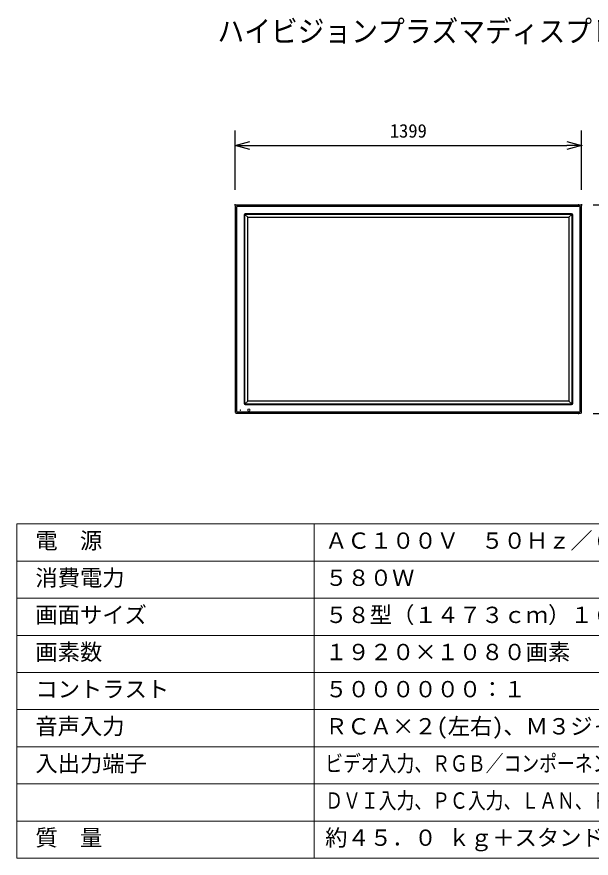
# Model space of a CAD drawing. Units: millimetres, scale not verified. Extents: x -63 to 62, y -56 to 57.
# Drawn here: x -62.5 to 14.8, y -56.5 to 56.8 of the extents above; entities that cross this region are included whole.
import ezdxf
from ezdxf.enums import TextEntityAlignment as Align

# ---------------------------------------------------------------- set-up
doc = ezdxf.new("R2010")
doc.units = ezdxf.units.MM
doc.header["$LTSCALE"] = 0.125
doc.header["$PDMODE"] = 32
doc.header["$PDSIZE"] = 0.0625
for name, color, linetype, lineweight in [('0-0_0', 7, 'Continuous', 25), ('0-1_WAKU', 1, 'Continuous', 18), ('0-5_GAIKEI', 1, 'Continuous', 18), ('0-6_SUNPO', 7, 'Continuous', 25)]:
    doc.layers.add(name, color=color, linetype=linetype, lineweight=lineweight)
doc.layers.add('0-2_MOJI1', color=7, linetype='Continuous')
doc.layers.add('0-4_DEFPOINTS', color=7, linetype='Continuous')
doc.styles.add('ＭＳ ゴシック', font='')
doc.styles.get('ＭＳ ゴシック').set_extended_font_data('MS Gothic')

# ---------------------------------------------------------------- blocks, each defined once
blk = doc.blocks.new('_OPEN30')
at = {"layer": '0-0_0'}
blk.add_line((0, 0), (-1, 0), dxfattribs=at)
blk.add_lwpolyline([(-1, 0.26795), (0, 0), (-1, -0.26795)], dxfattribs=at)
blk = doc.blocks.new('D6')
at = {"layer": '0-4_DEFPOINTS'}
for p in [(14.521, 35.5211), (22.521, 35.5211), (14.521, 7.4261)]:
    blk.add_point(p, dxfattribs=at)
at = {"layer": '0-6_SUNPO'}
for p, q in [((16.521, 35.5211), (24.521, 35.5211)), ((22.521, 9.4261), (22.521, 33.5211)), ((16.521, 7.4261), (24.521, 7.4261))]:
    blk.add_line(p, q, dxfattribs=at)
at = {"layer": '0-6_SUNPO', "xscale": 2, "yscale": 2}
for p, rotation in [((22.521, 35.5211), 90), ((22.521, 7.4261), 270)]:
    blk.add_blockref('_OPEN30', p, dxfattribs=dict(at, rotation=rotation))
at = {"layer": '0-6_SUNPO', "style": 'ＭＳ ゴシック'}
blk.add_text('843', height=1.833, rotation=90, dxfattribs=at).set_placement((22.021, 19.5986), align=Align.BOTTOM_LEFT)
blk = doc.blocks.new('D5')
at = {"layer": '0-4_DEFPOINTS'}
for p in [(14.9608, 43.5208), (-31.6725, 35.5208), (14.9608, 35.5208)]:
    blk.add_point(p, dxfattribs=at)
at = {"layer": '0-6_SUNPO'}
for p, q in [((-31.6725, 37.5208), (-31.6725, 45.5208)), ((14.9608, 37.5208), (14.9608, 45.5208)), ((-29.6725, 43.5208), (12.9608, 43.5208))]:
    blk.add_line(p, q, dxfattribs=at)
at = {"layer": '0-6_SUNPO', "xscale": 2, "yscale": 2, "rotation": 180}
blk.add_blockref('_OPEN30', (-31.6725, 43.5208), dxfattribs=at)
at = {"layer": '0-6_SUNPO', "xscale": 2, "yscale": 2}
blk.add_blockref('_OPEN30', (14.9608, 43.5208), dxfattribs=at)
at = {"layer": '0-6_SUNPO', "style": 'ＭＳ ゴシック'}
blk.add_text('1399', height=1.833, dxfattribs=at).set_placement((-10.8559, 44.0208), align=Align.BOTTOM_LEFT)

msp = doc.modelspace()

# ---------------------------------------------------------------- linework, layer by layer
at = {"layer": '0-1_WAKU', "color": 4}
for p, q in [((-62.513, -11.4974), (62.487, -11.4974)), ((-62.513, -11.4974), (-62.513, -56.4974)), ((-22.513, -11.4974), (-22.513, -56.4974)), ((62.487, -56.4974), (-62.513, -56.4974))]:
    msp.add_line(p, q, dxfattribs=at)
at = {"layer": '0-1_WAKU'}
for p, q in [((-62.513, -16.4974), (62.487, -16.4974)), ((-62.513, -21.4974), (62.487, -21.4974)), ((-62.513, -26.4974), (62.487, -26.4974)), ((-62.513, -31.4974), (62.487, -31.4974)), ((-62.513, -36.4974), (62.487, -36.4974)), ((-62.513, -41.4974), (62.487, -41.4974)), ((-62.513, -46.4974), (62.487, -46.4974)), ((-62.513, -51.4974), (62.487, -51.4974))]:
    msp.add_line(p, q, dxfattribs=at)
at = {"layer": '0-5_GAIKEI', "color": 7}
for p, q in [((-33.1337, 31.346), (-33.1337, 3.5123)), ((-33.0006, 31.4791), (13.3665, 31.4791)), ((13.4996, 31.346), (13.4996, 3.5123)), ((-33.0006, 3.3791), (13.3665, 3.3791))]:
    msp.add_line(p, q, dxfattribs=at)
at = {"layer": '0-5_GAIKEI'}
for p, q in [((-33.1337, 31.346), (-33.0434, 31.2557)), ((-33.0434, 3.6012), (-33.0434, 31.2571)), ((-33.0434, 31.2571), (-32.8922, 31.1058)), ((-32.9103, 31.3889), (-33.0006, 31.4791)), ((-32.9116, 31.3889), (13.2775, 31.3889)), ((-32.7604, 31.2377), (-32.9116, 31.3889)), ((-32.8922, 31.1058), (-32.8922, 3.7525)), ((13.1263, 31.2377), (-32.7604, 31.2377)), ((13.1263, 31.2377), (13.2775, 31.3889)), ((13.4094, 31.2571), (13.2581, 31.1058)), ((13.2581, 31.1058), (13.2581, 3.7525)), ((13.2762, 31.3889), (13.3665, 31.4791)), ((13.4996, 31.346), (13.4094, 31.2557)), ((13.4094, 3.6012), (13.4094, 31.2571)), ((-31.928, 30.1487), (-31.928, 4.7096)), ((-31.8223, 4.7141), (-31.8223, 30.1442)), ((-31.8084, 30.1789), (-31.4276, 29.7981)), ((12.1441, 30.2985), (-31.7782, 30.2985)), ((-31.7737, 30.1928), (12.1397, 30.1928)), ((-31.4555, 29.7294), (-31.4555, 5.1289)), ((-31.4154, 29.7196), (-31.4154, 5.1387)), ((11.7249, 29.826), (-31.359, 29.826)), ((-31.3492, 29.7858), (11.7151, 29.7858)), ((11.7813, 29.7196), (11.7813, 5.1387)), ((12.1744, 30.1789), (11.7935, 29.7981)), ((11.8215, 29.7294), (11.8215, 5.1289)), ((12.1883, 4.7141), (12.1883, 30.1442)), ((12.2939, 30.1487), (12.2939, 4.7096)), ((-31.4276, 5.0602), (-31.8084, 4.6794)), ((-31.7782, 4.5598), (12.1441, 4.5598)), ((12.1397, 4.6655), (-31.7737, 4.6655)), ((-31.359, 5.0323), (11.7249, 5.0323)), ((-31.3492, 5.0725), (11.7151, 5.0725)), ((11.7935, 5.0602), (12.1744, 4.6794)), ((-33.0434, 3.6026), (-33.1337, 3.5123)), ((-32.8922, 3.7525), (-33.0434, 3.6012)), ((-33.0006, 3.3791), (-32.9103, 3.4694)), ((-32.9116, 3.4694), (-32.7604, 3.6206)), ((13.2775, 3.4694), (-32.9116, 3.4694)), ((-32.7604, 3.6206), (13.1263, 3.6206)), ((-32.4712, 3.7916), (-32.3962, 3.7916)), ((-32.3962, 3.7916), (-32.3962, 3.8666)), ((-31.407, 3.7291), (-31.407, 3.9292)), ((-31.3904, 3.9458), (-31.1903, 3.9458)), ((-31.3904, 3.7125), (-31.1903, 3.7125)), ((-31.1737, 3.7291), (-31.1737, 3.9292)), ((13.2775, 3.4694), (13.1263, 3.6206)), ((13.2581, 3.7525), (13.4094, 3.6012)), ((13.3665, 3.3791), (13.2762, 3.4694)), ((13.4094, 3.6026), (13.4996, 3.5123))]:
    msp.add_line(p, q, dxfattribs=at)
msp.add_lwpolyline([(-32.4712, 3.7916), (-32.4712, 3.8666), (-32.3962, 3.8666)], dxfattribs=at)
at = {"layer": '0-5_GAIKEI', "color": 7}
for centre, major_axis, start_param, end_param in [((-33.0002, 31.3456), (-0.0945, 0.0945), 5.49915667, 7.06721394), ((13.3661, 31.3456), (-0.0945, -0.0945), 2.35756402, 3.92562129), ((-33.0002, 3.5127), (0.0945, 0.0945), 2.35756402, 3.92562129), ((13.3661, 3.5127), (-0.0945, 0.0945), 2.35756402, 3.92562129)]:
    msp.add_ellipse(centre, major_axis=major_axis, ratio=0.997265, start_param=start_param, end_param=end_param, dxfattribs=at)
at = {"layer": '0-5_GAIKEI'}
for centre, major_axis, ratio, start_param, end_param in [((-32.5194, 30.8648), (-0.3348, 0.3348), 0.49281, 5.8722213, 6.69414931), ((12.8853, 30.8648), (-0.3348, -0.3348), 0.49281, 2.73062865, 3.55255666), ((-31.7778, 30.1483), (-0.1064, 0.1064), 0.997265, 5.49915667, 7.06721394), ((-31.7725, 30.1443), (0.0084, 0.0494), 0.995515, 0.97597624, 1.74094778), ((-31.7738, 30.1429), (0.0494, 0.0084), 0.995515, 1.40064487, 2.16561642), ((-31.3538, 29.7269), (-0.0848, 0.0578), 0.973581, 6.10967819, 6.86859292), ((-31.3565, 29.7242), (-0.0578, 0.0848), 0.973581, 5.69777769, 6.45669242), ((-31.3482, 29.7186), (-0.0478, 0.0478), 0.985257, 5.50521349, 7.06115713), ((11.7141, 29.7186), (-0.0478, -0.0478), 0.985257, 2.36362083, 3.91956448), ((11.7224, 29.7242), (-0.0578, -0.0848), 0.973581, 2.96808554, 3.72700027), ((11.7197, 29.7269), (-0.0848, -0.0578), 0.973581, 2.55618504, 3.31509977), ((12.1397, 30.1429), (-0.0494, 0.0084), 0.995515, 4.11756889, 4.88254043), ((12.1437, 30.1483), (-0.1064, -0.1064), 0.997265, 2.35756402, 3.92562129), ((12.1384, 30.1443), (-0.0084, 0.0494), 0.995515, 4.54223753, 5.30720907), ((-31.7778, 4.71), (0.1064, 0.1064), 0.997265, 2.35756402, 3.92562129), ((-31.7725, 4.714), (-0.0084, 0.0494), 0.995515, 1.40064487, 2.16561642), ((-31.7738, 4.7154), (-0.0494, 0.0084), 0.995515, 0.97597624, 1.74094778), ((-31.3538, 5.1314), (0.0848, 0.0578), 0.973581, 2.55618504, 3.31509977), ((-31.3565, 5.1341), (0.0578, 0.0848), 0.973581, 2.96808554, 3.72700027), ((-31.3482, 5.1396), (0.0478, 0.0478), 0.985257, 2.36362083, 3.91956448), ((11.7141, 5.1396), (-0.0478, 0.0478), 0.985257, 2.36362083, 3.91956448), ((11.7224, 5.1341), (-0.0578, 0.0848), 0.973581, 2.55618504, 3.31509977), ((11.7197, 5.1314), (-0.0848, 0.0578), 0.973581, 2.96808554, 3.72700027), ((12.1397, 4.7154), (0.0494, 0.0084), 0.995515, 4.54223753, 5.30720907), ((12.1437, 4.71), (-0.1064, 0.1064), 0.997265, 2.35756402, 3.92562129), ((12.1384, 4.714), (0.0084, 0.0494), 0.995515, 4.11756889, 4.88254043), ((-32.5194, 3.9935), (0.3348, 0.3348), 0.49281, 2.73062865, 3.55255666), ((-31.3903, 3.9291), (-0.0119, 0.0119), 0.992433, 5.50158524, 7.06478537), ((-31.3903, 3.7292), (0.0119, 0.0119), 0.992433, 2.35999259, 3.92319272), ((-31.1904, 3.9291), (0.0119, 0.0119), 0.992433, 5.50158524, 7.06478537), ((-31.1904, 3.7292), (-0.0119, 0.0119), 0.992433, 2.35999259, 3.92319272), ((12.8853, 3.9935), (-0.3348, 0.3348), 0.49281, 2.73062865, 3.55255666)]:
    msp.add_ellipse(centre, major_axis=major_axis, ratio=ratio, start_param=start_param, end_param=end_param, dxfattribs=at)

# ---------------------------------------------------------------- block references
at = {"layer": '0-6_SUNPO'}
for name in ['D5', 'D6']:
    msp.add_blockref(name, (-1.4612, -4.047), dxfattribs=at)

# ---------------------------------------------------------------- texts
at = {"layer": '0-2_MOJI1', "style": 'ＭＳ ゴシック'}
for s, height, width, p in [('ハイビジョンプラズマディスプレイ', 2.933, 0.9, (-35.513, 52.5026)), ('ビデオ入力、ＲＧＢ／コンポーネントビデオ入力、ＨＤＭＩ入力', 2.199, 0.8, (-21.013, -45.4974)), ('ＤＶＩ入力、ＰＣ入力、ＬＡＮ、ＲＳ２３２Ｃ、スロット２．０', 2.199, 0.8, (-21.013, -50.4974))]:
    msp.add_text(s, height=height, dxfattribs=dict(at, width=width)).set_placement(p, align=Align.BOTTOM_LEFT)
for s, p in [('電  源', (-60.013, -15.4974)), ('ＡＣ１００Ｖ\u3000５０Ｈｚ／６０Ｈｚ', (-21.013, -15.4974)), ('消費電力', (-60.013, -20.4974)), ('５８０Ｗ', (-21.013, -20.4974)), ('画面サイズ', (-60.013, -25.4974)), ('５８型（１４７３ｃｍ）１６：９', (-21.013, -25.4974)), ('画素数', (-60.013, -30.4974)), ('１９２０×１０８０画素', (-21.013, -30.4974)), ('コントラスト', (-60.013, -35.4974)), ('５００００００：１', (-21.013, -35.4974)), ('音声入力', (-60.013, -40.4974)), ('ＲＣＡ×２(左右)、Ｍ３ジャック×２', (-21.013, -40.4974)), ('入出力端子', (-60.013, -45.4974)), ('質\u3000量', (-60.013, -55.4974)), ('約４５．０ ｋｇ＋スタンド３ ｋｇ', (-21.013, -55.4974))]:
    msp.add_text(s, height=2.199, dxfattribs=at).set_placement(p, align=Align.BOTTOM_LEFT)

doc.saveas('drawing.dxf')
